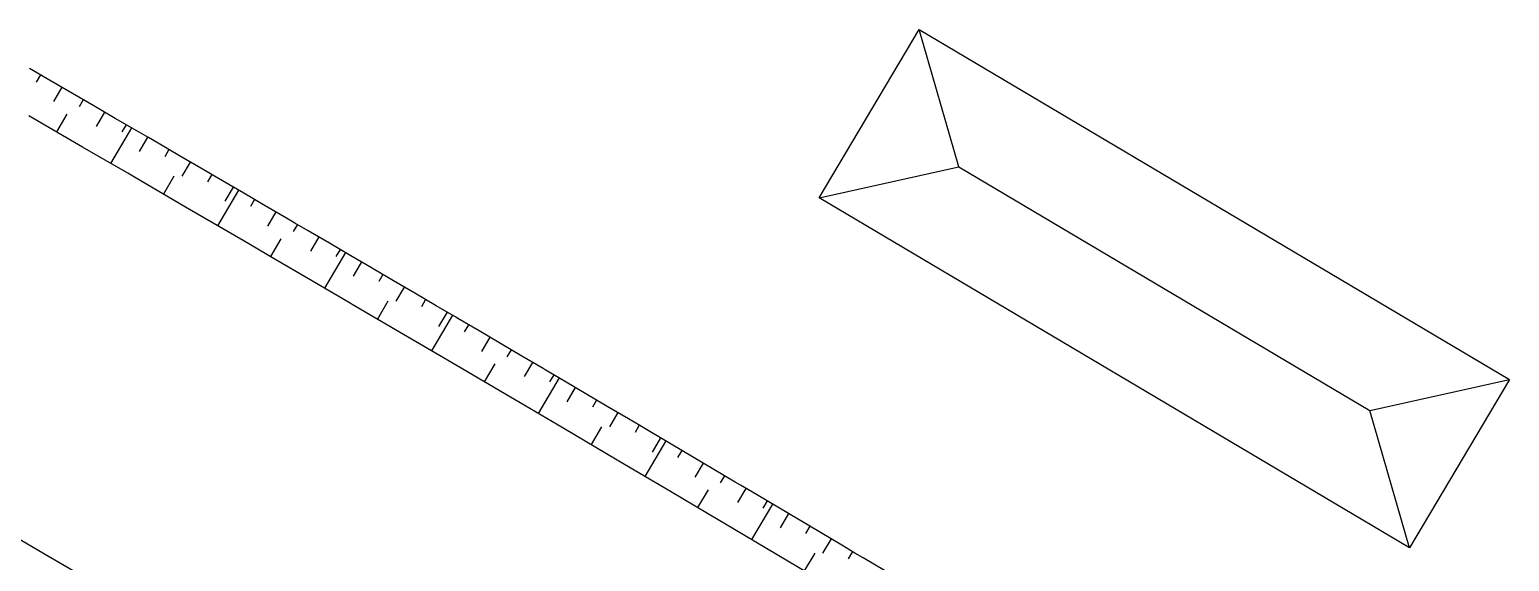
# Model space of a CAD drawing. Header units: millimetres. Extents: x 501029 to 503193, y 1805862 to 1807132.
# Drawn here: x 502109.89 to 502145.71, y 1806560.73 to 1806573.62 of the extents above; entities that cross this region are included whole.
import ezdxf

# ---------------------------------------------------------------- set-up
doc = ezdxf.new("R2010")
doc.units = ezdxf.units.MM
doc.header["$LTSCALE"] = 12
doc.header["$MEASUREMENT"] = 0
doc.layers.add('3', color=7, linetype='CONTINUOUS')
doc.layers.add('KHUNG', color=7, linetype='CONTINUOUS')

msp = doc.modelspace()

# ---------------------------------------------------------------- linework, layer by layer
at = {"layer": '3', "linetype": 'Continuous'}
for p, q in [((502110.4049999998, 1806572.372, 4.19), (502109.8859999999, 1806572.674, 4.19)), ((502110.146, 1806572.522999999, 4.19), (502110.0449999999, 1806572.35, 4.19)), ((502110.9239999999, 1806572.07, 4.190999999999999), (502110.4049999998, 1806572.372, 4.19)), ((502110.6639999999, 1806572.221, 4.190999999999999), (502110.4629999998, 1806571.875, 4.190999999999999)), ((502111.4429999998, 1806571.769, 4.192), (502110.9239999999, 1806572.07, 4.190999999999999)), ((502111.1829999999, 1806571.92, 4.190999999999999), (502111.0829999999, 1806571.747, 4.190999999999999)), ((502111.1669999999, 1806570.774, 4.129999999999999), (502109.8709999998, 1806571.528, 4.128)), ((502110.7869999998, 1806571.574, 4.129), (502110.5349999999, 1806571.142, 4.129)), ((502111.9609999999, 1806571.467, 4.193), (502111.4429999998, 1806571.769, 4.192)), ((502111.7019999998, 1806571.617999999, 4.192), (502111.5009999999, 1806571.272, 4.192)), ((502112.4799999998, 1806571.166, 4.193), (502111.9609999999, 1806571.467, 4.193)), ((502112.3509999998, 1806571.243, 4.131), (502111.8479999998, 1806570.379, 4.131)), ((502112.2209999999, 1806571.316, 4.193), (502112.1199999999, 1806571.144, 4.193)), ((502112.7389999999, 1806571.015, 4.193999999999999), (502112.5379999999, 1806570.669, 4.193999999999999)), ((502113.5169999998, 1806570.561, 4.195), (502112.9979999999, 1806570.864, 4.193999999999999)), ((502113.2579999999, 1806570.713, 4.193999999999999), (502113.1569999999, 1806570.54, 4.193999999999999)), ((502114.0349999999, 1806570.259, 4.195), (502113.5169999998, 1806570.561, 4.195)), ((502113.7759999998, 1806570.41, 4.195), (502113.5739999998, 1806570.065, 4.195)), ((502113.7599999998, 1806569.264, 4.134), (502112.464, 1806570.02, 4.131999999999999)), ((502113.379, 1806570.065, 4.133), (502113.1269999998, 1806569.633, 4.133)), ((502114.5529999998, 1806569.957, 4.195999999999999), (502114.0349999999, 1806570.259, 4.195)), ((502114.2939999998, 1806570.108, 4.195999999999999), (502114.1929999997, 1806569.935, 4.195999999999999)), ((502114.9419999998, 1806569.731999999, 4.134999999999999), (502114.4379999999, 1806568.868, 4.134999999999999)), ((502115.0709999997, 1806569.654, 4.197), (502114.5529999998, 1806569.957, 4.195999999999999)), ((502114.8119999999, 1806569.805, 4.195999999999999), (502114.6109999998, 1806569.46, 4.195999999999999)), ((502115.5889999999, 1806569.352, 4.197), (502115.0709999997, 1806569.654, 4.197)), ((502115.3299999999, 1806569.503, 4.197), (502115.2299999998, 1806569.33, 4.197)), ((502116.1079999998, 1806569.049, 4.198), (502115.5889999999, 1806569.352, 4.197)), ((502115.0549999999, 1806568.508, 4.134999999999999), (502113.7599999998, 1806569.264, 4.134)), ((502115.849, 1806569.201, 4.198), (502115.6469999999, 1806568.855, 4.198)), ((502116.3669999999, 1806568.898, 4.198), (502116.2659999999, 1806568.725, 4.198)), ((502117.1429999999, 1806568.443, 4.198999999999999), (502116.626, 1806568.746, 4.198999999999999)), ((502116.8849999998, 1806568.595, 4.198999999999999), (502116.6819999998, 1806568.25, 4.198999999999999)), ((502115.9699999998, 1806568.553, 4.136), (502115.7179999999, 1806568.121, 4.136)), ((502117.5319999999, 1806568.218, 4.137999999999999), (502117.0269999998, 1806567.355, 4.137999999999999)), ((502117.6609999998, 1806568.14, 4.2), (502117.1429999999, 1806568.443, 4.198999999999999)), ((502117.4019999998, 1806568.292, 4.2), (502117.3009999998, 1806568.119, 4.2)), ((502118.1789999998, 1806567.837, 4.2), (502117.6609999998, 1806568.14, 4.2)), ((502117.9199999999, 1806567.989, 4.2), (502117.7179999998, 1806567.643, 4.2)), ((502117.6449999998, 1806566.994, 4.137999999999999), (502116.3499999999, 1806567.751, 4.137)), ((502118.4379999999, 1806567.685, 4.201), (502118.3369999999, 1806567.513, 4.201)), ((502119.214, 1806567.23, 4.201), (502118.6969999999, 1806567.533, 4.201)), ((502118.9549999999, 1806567.382, 4.201), (502118.7529999998, 1806567.037, 4.201)), ((502119.7309999999, 1806566.926, 4.201999999999999), (502119.214, 1806567.23, 4.201)), ((502118.5589999999, 1806567.037, 4.139), (502118.3059999999, 1806566.606, 4.139)), ((502119.4729999997, 1806567.078, 4.201999999999999), (502119.3719999998, 1806566.905, 4.201999999999999)), ((502119.9899999998, 1806566.774, 4.201999999999999), (502119.7879999999, 1806566.429, 4.201999999999999)), ((502120.1199999999, 1806566.7, 4.139999999999999), (502119.6139999998, 1806565.838, 4.139999999999999)), ((502120.7659999998, 1806566.318, 4.201999999999999), (502120.2489999999, 1806566.622, 4.201999999999999)), ((502120.5069999997, 1806566.47, 4.201999999999999), (502120.406, 1806566.298, 4.201999999999999)), ((502121.2829999998, 1806566.014, 4.203), (502120.7659999998, 1806566.318, 4.201999999999999)), ((502121.0249999999, 1806566.165999999, 4.203), (502120.822, 1806565.821, 4.203)), ((502121.7999999998, 1806565.709, 4.203), (502121.2829999998, 1806566.014, 4.203)), ((502121.5419999999, 1806565.862, 4.203), (502121.4399999999, 1806565.689, 4.203)), ((502122.3169999998, 1806565.404999999, 4.203), (502121.7999999998, 1806565.709, 4.203)), ((502121.525, 1806564.714, 4.141), (502120.2319999999, 1806565.475, 4.139999999999999)), ((502121.1459999999, 1806565.517, 4.141), (502120.8919999998, 1806565.086, 4.141)), ((502122.0589999999, 1806565.557, 4.203), (502121.8559999999, 1806565.213, 4.203)), ((502122.7059999998, 1806565.179, 4.141), (502122.197, 1806564.317, 4.141)), ((502122.576, 1806565.253, 4.203), (502122.474, 1806565.081, 4.203)), ((502123.3509999998, 1806564.795, 4.203), (502122.8339999998, 1806565.1, 4.203)), ((502123.092, 1806564.948, 4.203), (502122.8889999997, 1806564.603, 4.203)), ((502123.8679999998, 1806564.489999999, 4.203), (502123.3509999998, 1806564.795, 4.203)), ((502123.6089999999, 1806564.643, 4.203), (502123.508, 1806564.471, 4.203)), ((502124.3839999999, 1806564.185, 4.203), (502123.8679999998, 1806564.489999999, 4.203)), ((502124.126, 1806564.338, 4.203), (502123.9229999999, 1806563.992999999, 4.203)), ((502124.1079999998, 1806563.189, 4.141), (502122.8169999998, 1806563.952, 4.141)), ((502123.7299999998, 1806563.992999999, 4.141), (502123.4759999998, 1806563.563, 4.141)), ((502124.6429999999, 1806564.033, 4.203), (502124.5409999997, 1806563.861, 4.203)), ((502125.2889999999, 1806563.653, 4.141), (502124.7789999999, 1806562.792, 4.141)), ((502125.4169999999, 1806563.574, 4.203), (502124.9009999999, 1806563.88, 4.203)), ((502125.1589999998, 1806563.727, 4.203), (502124.9549999999, 1806563.383, 4.203)), ((502125.933, 1806563.268999999, 4.203), (502125.4169999999, 1806563.574, 4.203)), ((502125.6749999999, 1806563.421, 4.203), (502125.5729999999, 1806563.249, 4.203)), ((502126.45, 1806562.963, 4.201999999999999), (502125.933, 1806563.268999999, 4.203)), ((502126.1909999999, 1806563.116, 4.201999999999999), (502125.9879999999, 1806562.772, 4.201999999999999)), ((502126.9659999997, 1806562.657, 4.201999999999999), (502126.45, 1806562.963, 4.201999999999999)), ((502126.7079999999, 1806562.809999999, 4.201999999999999), (502126.6059999999, 1806562.637999999, 4.201999999999999)), ((502127.224, 1806562.504, 4.201999999999999), (502127.0199999998, 1806562.16, 4.201999999999999)), ((502126.312, 1806562.466, 4.139999999999999), (502126.0569999999, 1806562.036, 4.139999999999999)), ((502127.8689999999, 1806562.123, 4.137999999999999), (502127.3589999999, 1806561.263, 4.137999999999999)), ((502127.9979999999, 1806562.045, 4.2), (502127.4819999998, 1806562.350999999, 4.201)), ((502127.7399999998, 1806562.198, 4.201), (502127.6379999998, 1806562.026, 4.201)), ((502128.5139999998, 1806561.738, 4.198999999999999), (502127.9979999999, 1806562.045, 4.2)), ((502128.2559999998, 1806561.891, 4.2), (502128.0509999997, 1806561.547, 4.2)), ((502110.2479999999, 1806560.913, 3.578), (502108.9519999998, 1806561.669, 3.576)), ((502127.9789999998, 1806560.895, 4.137), (502126.69, 1806561.661, 4.139999999999999)), ((502129.0299999998, 1806561.432, 4.198), (502128.5139999998, 1806561.738, 4.198999999999999)), ((502128.7719999999, 1806561.585, 4.198999999999999), (502128.6689999998, 1806561.413, 4.198999999999999)), ((502129.545, 1806561.126, 4.197), (502129.0299999998, 1806561.432, 4.198)), ((502129.2879999999, 1806561.279, 4.197), (502129.0829999998, 1806560.935, 4.197)), ((502129.2689999999, 1806560.129, 4.134), (502127.9789999998, 1806560.895, 4.137)), ((502128.8919999998, 1806560.935, 4.136), (502128.6369999999, 1806560.505, 4.136)), ((502129.8029999998, 1806560.972, 4.195999999999999), (502129.7009999999, 1806560.8, 4.195999999999999)), ((502130.5769999998, 1806560.512, 4.193999999999999), (502130.0609999998, 1806560.819, 4.195999999999999))]:
    msp.add_line(p, q, dxfattribs=at)
at = {"layer": '3', "linetype": 'Continuous', "extrusion": (0.4781044823780349, 0.8210924802895148, 0.3118064186992373), "elevation": 1723425.534260725}
msp.add_lwpolyline([(475136.0179752358, -565566.9206315161), (475136.2922251217, -565566.9206315158), (475136.6175816836, -565566.9216839863)], dxfattribs=at)
at = {"layer": '3', "linetype": 'Continuous', "extrusion": (-0.3363014416393734, -0.5765167578211141, 0.7446675555593317), "elevation": -1210375.959249184}
msp.add_lwpolyline([(-476564.1353845153, 1350440.234079559), (-476564.3715560631, 1350440.234079559), (-476565.6356245029, 1350440.231083016)], dxfattribs=at)
at = {"layer": '3', "linetype": 'Continuous', "extrusion": (0.4760080629164719, 0.8148612603655928, 0.3307830866200776), "elevation": 1711115.836761245}
msp.add_lwpolyline([(477675.7952874727, -599766.7612735949), (477676.16145803, -599766.7623332468), (477676.3953981935, -599766.7623332468)], dxfattribs=at)
at = {"layer": '3', "linetype": 'Continuous', "extrusion": (0.0788074418590133, 0.1374245473487778, 0.9873722099054753), "elevation": 287841.3452539922}
msp.add_lwpolyline([(463129.7000156335, -1794008.391517007), (463130.3283858689, -1794008.397829441), (463131.1999885038, -1794008.404141875)], dxfattribs=at)
at = {"layer": '3', "linetype": 'Continuous', "extrusion": (-0.2470497323321278, -0.4180841623835473, 0.8741693559709535), "elevation": -879341.8911309541}
msp.add_lwpolyline([(-486766.5518605026, 1582916.801249011), (-486767.1269202905, 1582916.79918978), (-486767.1524741552, 1582916.799189781)], dxfattribs=at)
at = {"layer": '3', "linetype": 'Continuous', "extrusion": (-0.0580250288885266, -0.0961039538967419, 0.9936785828767261), "elevation": -202749.5101173396}
msp.add_lwpolyline([(-503912.0932537445, 1794650.446232954), (-503913.5310543606, 1794650.428417567), (-503913.5929655874, 1794650.428417567)], dxfattribs=at)
at = {"layer": '3', "linetype": 'Continuous'}
for points, elevation in [([(502120.2489999999, 1806566.622), (502120.2159999997, 1806566.641), (502119.7309999999, 1806566.926)], 4.201999999999999), ([(502120.2319999999, 1806565.475), (502119.7129999998, 1806565.78), (502118.9379999999, 1806566.234)], 4.139999999999997), ([(502122.8339999998, 1806565.1), (502122.3649999998, 1806565.377), (502122.3169999998, 1806565.404999999)], 4.203), ([(502122.8169999998, 1806563.952), (502121.8609999998, 1806564.516), (502121.525, 1806564.714)], 4.141002064696455), ([(502124.9009999999, 1806563.88), (502124.6549999998, 1806564.025), (502124.3839999999, 1806564.185)], 4.203), ([(502125.3989999998, 1806562.425), (502124.1499999999, 1806563.165), (502124.1079999998, 1806563.189)], 4.140999999999999)]:
    msp.add_lwpolyline(points, dxfattribs=dict(at, elevation=elevation))
at = {"layer": '3', "linetype": 'Continuous', "extrusion": (-0.4857003869192374, -0.8200136405347627, 0.3027751038038437), "elevation": -1725288.010628521}
msp.add_lwpolyline([(-488632.0436589965, 548105.4118863171), (-488632.4924762188, 548105.4129355664), (-488632.6435689057, 548105.4129355664)], dxfattribs=at)
at = {"layer": '3', "linetype": 'Continuous', "extrusion": (-0.228206388404476, -0.3867904898724914, 0.893484729156343), "elevation": -813345.6892626676}
msp.add_lwpolyline([(-485535.9684637022, 1618184.124538499), (-485536.0845714109, 1618184.124538499), (-485537.4685880448, 1618184.126765211)], dxfattribs=at)
at = {"layer": '3', "linetype": 'Continuous', "extrusion": (-0.4626746333300217, -0.7790333577851589, 0.4231302531501511), "elevation": -1639692.20727129}
msp.add_lwpolyline([(-490772.6267045791, 765733.8213861997), (-490772.8558289992, 765733.8213861996), (-490773.2271250832, 765733.8224898686)], dxfattribs=at)
at = {"layer": '3', "linetype": 'Continuous', "extrusion": (-0.3320972375396176, -0.5661254921122242, 0.7544622932918829), "elevation": -1189486.912737881}
msp.add_lwpolyline([(-480991.3481413254, 1367312.622011476), (-480991.6426188287, 1367312.622011476), (-480992.84816423, 1367312.61896429)], dxfattribs=at)
at = {"layer": 'KHUNG'}
msp.add_line((502132.3794971899, 1806570.293132617), (502142.3248900013, 1806564.392629735), dxfattribs=at)
msp.add_lwpolyline([(502131.4172764689, 1806573.620618961), (502145.706456713, 1806565.142990093), (502143.2871107226, 1806561.06514339), (502128.9979304786, 1806569.542772259)], close=True, dxfattribs=at)
for points in [[(502128.9979304786, 1806569.542772259), (502132.3794971899, 1806570.293132617), (502131.4172764689, 1806573.620618961)], [(502143.2871107226, 1806561.06514339), (502142.3248900013, 1806564.392629735), (502145.7064567127, 1806565.142990093)]]:
    msp.add_lwpolyline(points, dxfattribs=at)

doc.saveas('drawing.dxf')
